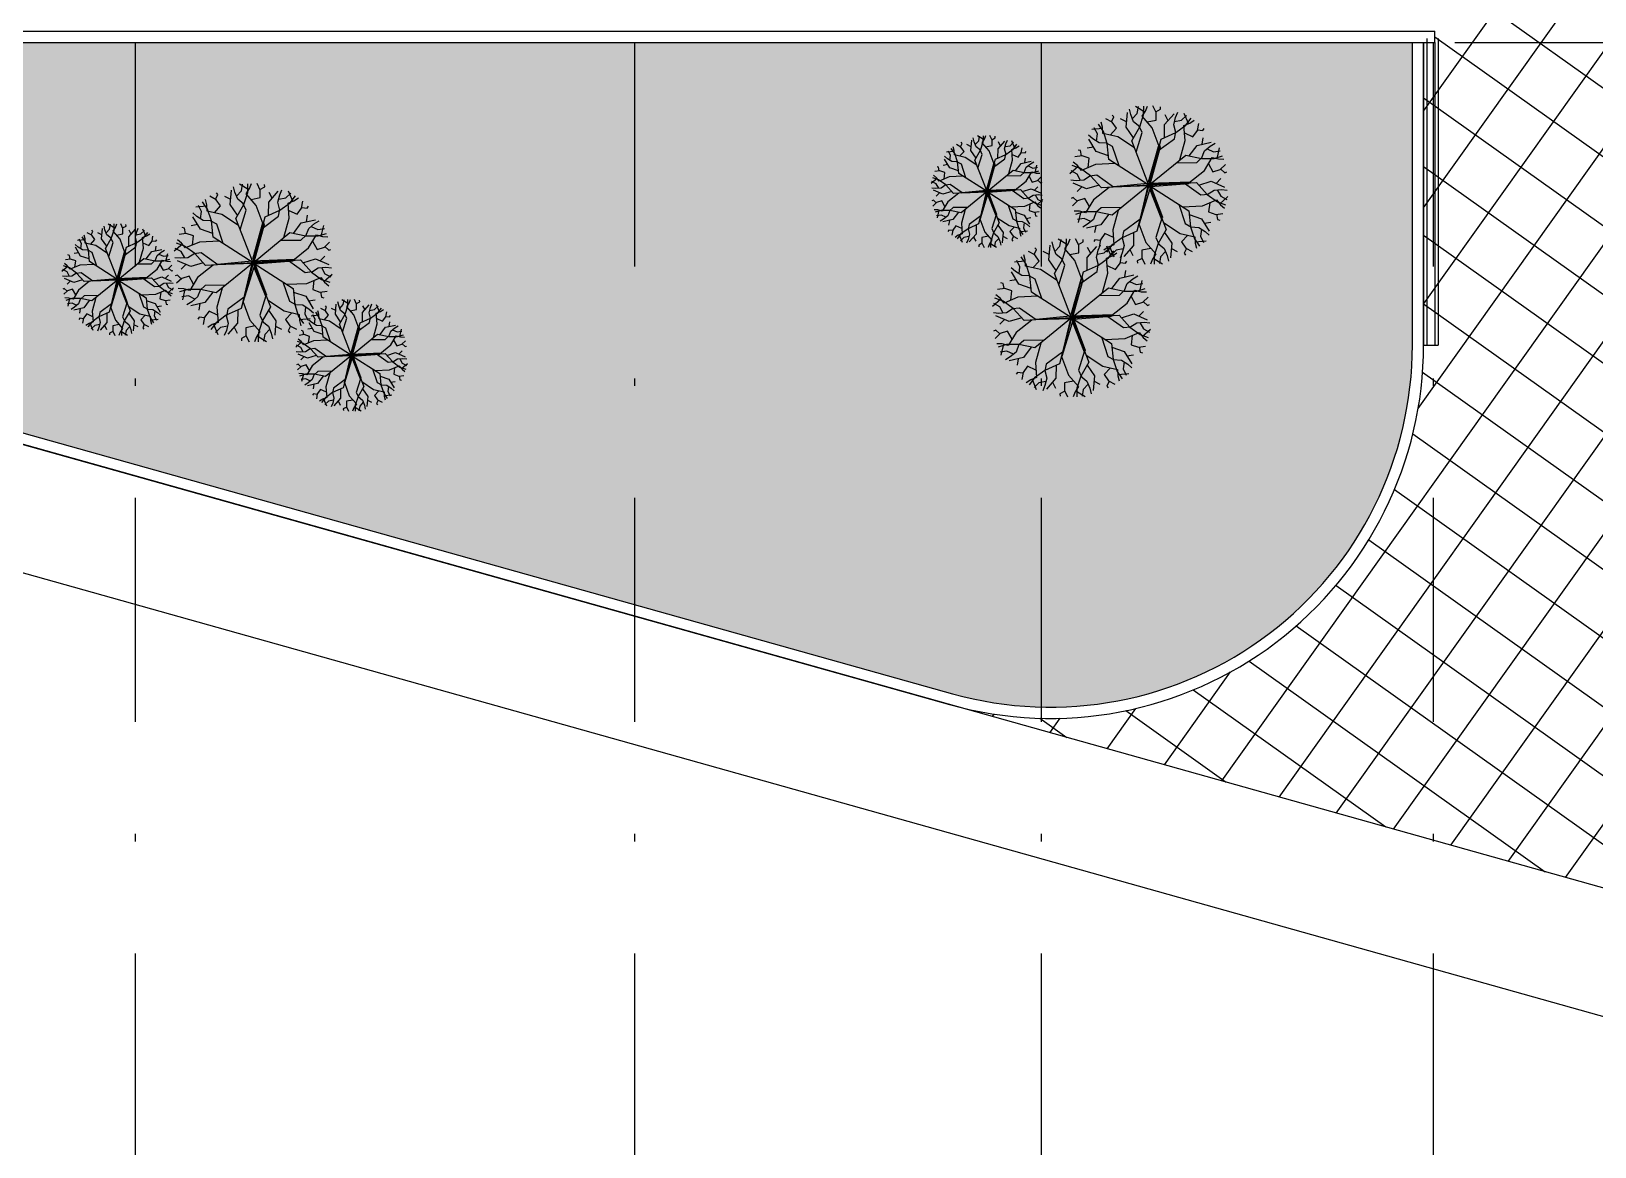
# Model space of a CAD drawing. Header units: millimetres. Extents: x -1615 to -538, y 177 to 397.
# Drawn here: x -797.44 to -776.51, y 231.19 to 246.13 of the extents above; entities that cross this region are included whole.
import ezdxf

# ---------------------------------------------------------------- set-up
doc = ezdxf.new("R2010")
doc.units = ezdxf.units.MM
doc.linetypes.add('DASHDOT', pattern=[1, 0.5, -0.25, 0, -0.25])
for name, color, linetype in [('010', 6, 'Continuous'), ('7', 7, 'Continuous'), ('AUX', 8, 'Continuous'), ('EJES', 4, 'DASHDOT'), ('MOB', 7, 'Continuous'), ('MUROS', 1, 'Continuous'), ('P-1', 1, 'Continuous')]:
    doc.layers.add(name, color=color, linetype=linetype)

# ---------------------------------------------------------------- blocks, each defined once
blk = doc.blocks.new('tree_pl01')
at = {"layer": '010'}
for p, q in [((-0.383, 1.766), (-0.201, 1.975)), ((-0.78, 1.712), (-0.796, 1.768)), ((-0.647, 1.687), (-0.78, 1.712)), ((-0.65, 1.67), (-0.625, 1.849)), ((-0.589, 1.488), (-0.65, 1.67)), ((-0.407, 1.786), (-0.492, 1.891)), ((-0.434, 1.336), (-0.286, 1.687)), ((-0.286, 1.687), (-0.407, 1.786)), ((-0.333, 1.709), (-0.405, 1.916)), ((-0.148, 1.454), (-0.333, 1.709)), ((-0.192, 1.794), (-0.272, 1.946)), ((-0.034, 1.707), (-0.192, 1.794)), ((-0.149, 1.456), (-0.039, 1.625)), ((-0.026, 1.814), (-0.039, 1.955)), ((-0.039, 1.625), (-0.026, 1.814)), ((0.182, 1.555), (0.038, 1.891)), ((0.13, 1.676), (0.248, 1.794)), ((0.397, 1.892), (0.417, 1.947)), ((0.49, 1.793), (0.397, 1.892)), ((0.42, 1.599), (0.478, 1.781)), ((0.623, 1.485), (0.42, 1.599)), ((0.456, 1.384), (0.782, 1.582)), ((0.478, 1.781), (0.603, 1.912)), ((0.742, 1.733), (0.735, 1.868)), ((0.782, 1.582), (0.742, 1.733)), ((0.75, 1.702), (1.02, 1.764)), ((0.757, 1.627), (0.82, 1.837)), ((0.757, 1.312), (0.757, 1.627)), ((0.921, 1.613), (0.946, 1.782)), ((0.998, 1.449), (0.921, 1.613)), ((1.067, 1.532), (1.14, 1.653)), ((-1.369, 1.153), (-1.499, 1.188)), ((-1.263, 1.135), (-1.444, 1.26)), ((-1.199, 1.286), (-1.353, 1.362)), ((-1.337, 1.152), (-1.313, 1.427)), ((-1.02, 1.309), (-1.199, 1.286)), ((-1.077, 1.4), (-1.17, 1.507)), ((-0.976, 1.24), (-1.077, 1.4)), ((-0.757, 1.313), (-1.07, 1.5)), ((-0.965, 1.038), (-0.976, 1.24)), ((-0.87, 1.38), (-0.843, 1.545)), ((-0.651, 1.004), (-0.757, 1.313)), ((-0.359, 1.515), (-0.589, 1.488)), ((-0.456, 0.834), (-0.434, 1.336)), ((-0.161, 1.297), (-0.138, 1.473)), ((0.137, 0.879), (-0.161, 1.297)), ((0.154, 1.181), (-0.148, 1.454)), ((0.086, 1.243), (0.182, 1.555)), ((0.086, -0.01), (0.154, 1.181)), ((0.143, 0.991), (0.456, 1.384)), ((0.649, 0.679), (0.654, 1.192)), ((0.654, 1.192), (0.776, 1.321)), ((0.757, 1.313), (0.946, 1.386)), ((0.841, 0.914), (0.757, 1.312)), ((0.822, 1.003), (1.083, 1.2)), ((0.946, 1.386), (1.067, 1.532)), ((1.083, 1.2), (1.164, 1.556)), ((1.112, 1.328), (1.277, 1.354)), ((1.302, 1.095), (1.455, 1.208)), ((1.455, 1.346), (1.504, 1.378)), ((1.472, 1.211), (1.455, 1.346)), ((1.455, 1.208), (1.634, 1.24)), ((-1.627, 0.874), (-1.673, 0.91)), ((-1.504, 0.932), (-1.627, 0.874)), ((-1.496, 0.917), (-1.582, 1.076)), ((-1.341, 0.806), (-1.496, 0.917)), ((-1.213, 1.145), (-1.369, 1.153)), ((-1.17, 0.963), (-1.341, 0.806)), ((-0.964, 1.038), (-1.263, 1.135)), ((-1.126, 0.773), (-1.213, 1.145)), ((-0.882, 0.903), (-0.967, 1.058)), ((-0.559, 0.994), (-0.964, 1.038)), ((-0.396, 0.739), (-0.882, 0.903)), ((0.086, -0.01), (-0.559, 0.994)), ((0.086, -0.01), (0.841, 0.914)), ((0.721, 0.766), (1.205, 0.9)), ((1.205, 0.9), (1.585, 0.868)), ((1.399, 0.884), (1.302, 1.095)), ((1.406, 0.665), (1.591, 0.919)), ((1.585, 0.868), (1.641, 1.014)), ((1.591, 0.919), (1.765, 1.052)), ((1.63, 0.984), (1.884, 0.876)), ((1.641, 1.014), (1.715, 1.127)), ((1.681, 0.634), (1.715, 0.812)), ((1.715, 0.812), (1.835, 0.934)), ((-1.684, 0.447), (-1.822, 0.479)), ((-1.373, 0.565), (-1.737, 0.532)), ((-1.584, 0.407), (-1.716, 0.284)), ((-1.508, 0.377), (-1.684, 0.447)), ((-1.504, 0.553), (-1.58, 0.702)), ((-1.026, 0.423), (-1.379, 0.221)), ((-1.106, 0.378), (-1.373, 0.565)), ((-0.849, 0.354), (-1.126, 0.773)), ((0.086, -0.01), (-1.026, 0.423)), ((0.947, 0.216), (1.252, 0.628)), ((1.239, 0.293), (1.406, 0.665)), ((1.252, 0.628), (1.427, 0.661)), ((1.407, 0.666), (1.602, 0.614)), ((1.602, 0.614), (1.786, 0.66)), ((1.604, 0.382), (1.879, 0.623)), ((1.703, 0.469), (1.851, 0.393)), ((1.786, 0.66), (1.916, 0.716)), ((-1.775, 0.076), (-1.901, 0.028)), ((-1.679, 0.123), (-1.898, 0.118)), ((-1.748, 0.094), (-1.891, 0.331)), ((-1.716, 0.284), (-1.885, 0.254)), ((-1.643, 0.161), (-1.775, 0.076)), ((-1.379, 0.221), (-1.679, 0.123)), ((-1.355, -0.088), (-1.643, 0.161)), ((-1.502, 0.039), (-1.548, -0.188)), ((-1.381, 0.22), (-1.508, 0.377)), ((-1.233, 0.16), (-1.394, 0.236)), ((-0.744, 0.314), (-1.233, 0.16)), ((0.086, -0.01), (1.239, 0.293)), ((1.055, 0.245), (1.526, 0.069)), ((1.277, 0.377), (1.604, 0.382)), ((1.526, 0.069), (1.814, -0.181)), ((1.673, -0.059), (1.719, 0.169)), ((1.719, 0.169), (1.91, 0.17)), ((1.91, 0.17), (2.073, 0.092)), ((1.925, 0.163), (1.99, 0.282)), ((1.99, 0.282), (2.049, 0.28)), ((-1.739, -0.19), (-1.902, -0.111)), ((-1.819, -0.301), (-1.878, -0.299)), ((-1.754, -0.182), (-1.819, -0.301)), ((-1.548, -0.188), (-1.739, -0.19)), ((-0.884, -0.264), (-1.355, -0.088)), ((-1.068, -0.313), (-1.235, -0.684)), ((-0.776, -0.236), (-1.081, -0.648)), ((0.086, -0.01), (-1.068, -0.313)), ((0.086, -0.01), (-0.67, -0.933)), ((0.086, -0.01), (0.017, -1.201)), ((0.019, -0.989), (0.1, -0.013)), ((0.063, -0.05), (0.019, -0.989)), ((0.086, -0.01), (1.197, -0.443)), ((0.086, -0.01), (0.73, -1.013)), ((0.915, -0.333), (1.404, -0.18)), ((1.02, -0.374), (1.297, -0.793)), ((1.197, -0.443), (1.55, -0.24)), ((1.404, -0.18), (1.565, -0.255)), ((1.55, -0.24), (1.85, -0.143)), ((1.552, -0.24), (1.679, -0.396)), ((1.755, -0.427), (1.887, -0.303)), ((1.814, -0.181), (1.946, -0.096)), ((1.85, -0.143), (2.069, -0.138)), ((1.887, -0.303), (2.056, -0.274)), ((1.919, -0.113), (2.062, -0.35)), ((1.946, -0.096), (2.072, -0.047)), ((-1.615, -0.68), (-1.745, -0.735)), ((-1.433, -0.402), (-1.708, -0.642)), ((-1.532, -0.489), (-1.68, -0.413)), ((-1.431, -0.633), (-1.615, -0.68)), ((-1.51, -0.653), (-1.544, -0.831)), ((-1.106, -0.397), (-1.433, -0.402)), ((-1.236, -0.685), (-1.431, -0.633)), ((-1.235, -0.684), (-1.42, -0.939)), ((-1.081, -0.648), (-1.256, -0.681)), ((-0.478, -0.699), (-0.483, -1.211)), ((0.567, -0.759), (1.053, -0.922)), ((1.277, -0.397), (1.544, -0.585)), ((1.544, -0.585), (1.908, -0.552)), ((1.675, -0.573), (1.751, -0.722)), ((1.679, -0.396), (1.855, -0.467)), ((1.855, -0.467), (1.993, -0.499)), ((-1.459, -1.004), (-1.713, -0.896)), ((-1.544, -0.831), (-1.664, -0.954)), ((-1.42, -0.939), (-1.594, -1.072)), ((-1.47, -1.034), (-1.544, -1.147)), ((-1.414, -0.888), (-1.47, -1.034)), ((-1.034, -0.92), (-1.414, -0.888)), ((-1.131, -1.114), (-1.284, -1.228)), ((-1.228, -0.904), (-1.131, -1.114)), ((-0.55, -0.786), (-1.034, -0.92)), ((-0.651, -1.023), (-0.912, -1.219)), ((-0.67, -0.933), (-0.586, -1.332)), ((0.028, -1.011), (-0.285, -1.404)), ((0.034, -0.899), (0.332, -1.316)), ((0.627, -0.854), (0.605, -1.356)), ((0.73, -1.013), (1.135, -1.057)), ((0.822, -1.023), (0.928, -1.332)), ((1.053, -0.922), (1.138, -1.078)), ((1.135, -1.057), (1.434, -1.154)), ((1.136, -1.058), (1.147, -1.259)), ((1.297, -0.793), (1.384, -1.164)), ((1.341, -0.983), (1.512, -0.825)), ((1.384, -1.164), (1.54, -1.173)), ((1.434, -1.154), (1.615, -1.279)), ((1.508, -1.171), (1.484, -1.447)), ((1.512, -0.825), (1.667, -0.936)), ((1.54, -1.173), (1.67, -1.208)), ((1.667, -0.936), (1.753, -1.096)), ((1.675, -0.951), (1.798, -0.894)), ((1.798, -0.894), (1.844, -0.93)), ((-1.284, -1.228), (-1.463, -1.26)), ((-1.284, -1.365), (-1.333, -1.398)), ((-1.301, -1.231), (-1.284, -1.365)), ((-0.941, -1.348), (-1.106, -1.374)), ((-0.912, -1.219), (-0.993, -1.576)), ((-0.896, -1.551), (-0.969, -1.672)), ((-0.775, -1.406), (-0.896, -1.551)), ((-0.827, -1.468), (-0.75, -1.632)), ((-0.586, -1.333), (-0.775, -1.406)), ((-0.285, -1.404), (-0.611, -1.601)), ((-0.483, -1.211), (-0.605, -1.341)), ((-0.586, -1.332), (-0.586, -1.646)), ((-0.452, -1.505), (-0.249, -1.618)), ((0.085, -1.262), (-0.011, -1.575)), ((0.017, -1.201), (0.319, -1.474)), ((0.32, -1.475), (0.21, -1.645)), ((0.332, -1.316), (0.309, -1.493)), ((0.319, -1.474), (0.504, -1.729)), ((0.605, -1.356), (0.457, -1.707)), ((0.53, -1.535), (0.76, -1.508)), ((0.76, -1.508), (0.821, -1.689)), ((0.928, -1.332), (1.241, -1.52)), ((1.041, -1.4), (1.014, -1.565)), ((1.147, -1.259), (1.248, -1.42)), ((1.191, -1.328), (1.37, -1.306)), ((1.248, -1.42), (1.341, -1.526)), ((1.37, -1.306), (1.524, -1.382)), ((-0.579, -1.722), (-0.849, -1.784)), ((-0.75, -1.632), (-0.775, -1.802)), ((-0.586, -1.646), (-0.649, -1.856)), ((-0.611, -1.601), (-0.571, -1.753)), ((-0.571, -1.753), (-0.564, -1.887)), ((-0.307, -1.8), (-0.432, -1.931)), ((-0.319, -1.813), (-0.226, -1.912)), ((-0.249, -1.618), (-0.307, -1.8)), ((-0.226, -1.912), (-0.246, -1.966)), ((0.041, -1.696), (-0.077, -1.814)), ((-0.011, -1.575), (0.133, -1.911)), ((0.21, -1.645), (0.197, -1.834)), ((0.197, -1.834), (0.21, -1.975)), ((0.205, -1.726), (0.363, -1.814)), ((0.363, -1.814), (0.443, -1.965)), ((0.554, -1.786), (0.372, -1.994)), ((0.457, -1.707), (0.578, -1.806)), ((0.504, -1.729), (0.576, -1.936)), ((0.578, -1.806), (0.663, -1.91)), ((0.821, -1.689), (0.796, -1.868)), ((0.818, -1.706), (0.951, -1.732)), ((0.951, -1.732), (0.967, -1.787))]:
    blk.add_line(p, q, dxfattribs=at)
for points in [[(0.119, 0.883), (0.038, 0.025), (0, -1.058)], [(0.05, -1.015), (0.125, -0.05), (1.059, 0.238), (0.107, 0.013), (0.138, 0.889)], [(0, 0), (-0.946, -0.263), (-0.864, -0.288), (0.069, -0.032)], [(0.194, -0.032), (0.939, -0.326), (0.902, -0.357), (0.125, -0.063)]]:
    blk.add_lwpolyline(points, dxfattribs=at)
blk = doc.blocks.new('HJSFLHSDGJHISDKGBGJKFAD')
at = {"layer": 'EJES', "color": 2, "ltscale": 6}
for p, q in [((1073.84, 168.39), (1165.042, 168.39)), ((1104.968, 168.39), (1104.968, 141.621)), ((1111.655, 168.39), (1111.655, 141.621)), ((1117.099, 168.39), (1117.099, 141.621)), ((1122.349, 168.39), (1122.349, 141.621))]:
    blk.add_line(p, q, dxfattribs=at)

msp = doc.modelspace()

# ---------------------------------------------------------------- hatches: boundary and pattern name
at = {"layer": 'AUX'}
h = msp.add_hatch(dxfattribs=at)
h.set_pattern_fill('ANSI37', color=256, scale=6, angle=9.5487, style=0)
h.set_pattern_definition([(54.54865, (-1265.6691, 29.3577), (-0.6109562, 0.4350086), []), (144.54865, (-1265.6691, 29.3577), (-0.4350086, -0.6109562), [])])
h.paths.add_polyline_path([(-772.297, 257.78), (-772.297, 261.08), (-773.955, 261.08), (-776.808, 261.081), (-778.672, 261.081), (-778.797, 261.081), (-778.797, 254.28), (-778.647, 254.28), (-778.647, 254.13), (-778.647, 253.23), (-778.647, 253.08), (-778.647, 251.63), (-778.647, 251.48), (-778.647, 249.23), (-778.647, 249.08), (-778.647, 248.03), (-778.647, 247.88), (-778.647, 246.83), (-778.647, 246.68), (-778.647, 246.13), (-778.647, 245.98), (-778.797, 245.98), (-778.797, 241.928, -0.496821), (-785.148, 237.114), (-769.626, 232.757, 0.496821), (-767.086, 234.683), (-767.086, 253.205), (-767.718, 253.205, -0.414428)])
h.paths.add_polyline_path([(-775.605, 246.401), (-769.467, 246.401), (-769.467, 247.352), (-775.605, 247.352)], flags=24)
at = {"layer": 'MOB'}
h = msp.add_hatch(dxfattribs=at)
h.set_pattern_fill('AR-SAND', color=3, scale=0.03, style=0)
h.set_pattern_definition([(37.5, (-1402.8785, 253.7085), (-0.048001, 1.4682397), [0, -1.15824, 0, -1.2954, 0, -1.23825]), (7.5, (-1402.8785, 253.7085), (1.34857, 2.1504753), [0, -0.62484, 0, -1.04394, 0, -0.40005]), (327.5, (-1403.8158, 253.7085), (2.372977, 0.0043116), [0, -0.381, 0, -1.3716, 0, -1.7907]), (317.5, (-1403.8158, 253.7085), (2.2906694, 0.668788), [0, -0.1905, 0, -0.89916, 0, -1.0287])])
h.paths.add_polyline_path([(-758.837, 347.215), (-812.758, 335.518), (-812.758, 334.673), (-803.9, 334.673), (-803.9, 329.947), (-799.313, 325.307), (-782.89, 325.307), (-782.89, 328.837), (-770.72, 328.837), (-770.72, 325.456), (-758.098, 325.456), (-758.098, 303.87), (-760.597, 303.87), (-760.597, 297.006), (-760.508, 297.006), (-760.508, 296.905), (-758.397, 296.905), (-758.397, 296.975), (-757.997, 296.975), (-757.997, 296.575), (-758.097, 296.575), (-758.097, 283.471), (-757.975, 283.471), (-757.975, 283.071), (-758.375, 283.071), (-758.375, 283.155), (-760.375, 283.155), (-760.375, 283.044), (-760.597, 283.044), (-760.597, 279.854), (-760.455, 279.854), (-760.455, 279.705), (-746.972, 279.705), (-746.972, 272.855), (-749.274, 272.855), (-749.274, 265.205), (-745.307, 265.205), (-745.307, 253.28), (-736.306, 250.855), (-741.501, 261.951)])
h.paths.add_polyline_path([(-804.753, 325.526), (-813.904, 325.526), (-813.904, 323.04), (-804.753, 323.04, 1)])
h.paths.add_polyline_path([(-793.647, 300.355), (-811.904, 300.355, 0.414214), (-813.754, 298.505), (-813.754, 296.366, 0.414214), (-811.904, 294.516), (-809.75, 294.516), (-812.618, 297.384), (-810.638, 299.364), (-808.978, 297.704), (-806.998, 299.684), (-805.338, 298.024), (-803.678, 299.684), (-798.51, 294.516), (-796.147, 294.516), (-796.147, 296.613), (-796.208, 296.613), (-796.208, 297.013), (-795.808, 297.013), (-795.808, 296.905), (-793.688, 296.905), (-793.688, 297.074), (-793.647, 297.074)])
h.paths.add_polyline_path([(-803.388, 289.162), (-812.035, 289.162, 1), (-812.035, 285.962), (-803.388, 285.962, 1)])
h.paths.add_polyline_path([(-799.655, 280.258, 0.414214), (-800.005, 280.608), (-808.772, 280.608), (-808.772, 279.83), (-808.372, 279.83), (-808.372, 279.73), (-805.772, 279.73), (-805.772, 279.83), (-805.372, 279.83), (-805.372, 279.73), (-802.772, 279.73), (-802.772, 279.83), (-802.372, 279.83), (-802.372, 279.73), (-799.772, 279.73), (-799.772, 279.83), (-799.655, 279.83)], flags=17)
h.paths.add_polyline_path([(-808.722, 254.706), (-812.247, 254.706), (-812.247, 274.904), (-810.647, 274.904), (-810.647, 280.608), (-810.904, 280.608, 0.414214), (-813.754, 277.758), (-813.754, 253.219, 0.315329), (-806.85, 243.36), (-785.107, 237.258, 0.496821), (-778.947, 241.928), (-778.947, 245.98), (-808.722, 245.98)])
h.paths.add_polyline_path([(-753.647, 257.705), (-763.747, 257.705), (-763.747, 261.081), (-765.147, 261.081), (-765.147, 257.78, -1), (-770.297, 257.78), (-770.297, 261.081), (-772.147, 261.08), (-772.147, 257.774, 0.413999), (-767.725, 253.355), (-753.647, 253.355)], flags=17)
h.paths.add_polyline_path([(-754.727, 229.822, 0.978274), (-755.051, 228.667), (-737.051, 223.615), (-736.65, 225.175)])
h = msp.add_hatch(dxfattribs=at)
h.set_pattern_fill('GRASS', color=3, scale=0.05, style=0)
h.set_pattern_definition([(90, (-1505.3727, 255.352), (-0.898025, 0.898025), [0.238125, -1.557925]), (45, (-1505.3727, 255.352), (-0.8980256, 0.8980256), [0.238125, -1.031875]), (135, (-1505.3727, 255.352), (-0.8980256, -0.8980256), [0.238125, -1.031875])])
h.paths.add_polyline_path([(-758.837, 347.215), (-812.758, 335.518), (-812.758, 334.673), (-803.9, 334.673), (-803.9, 329.947), (-799.313, 325.307), (-782.89, 325.307), (-782.89, 328.837), (-770.72, 328.837), (-770.72, 325.456), (-758.098, 325.456), (-758.098, 303.87), (-760.597, 303.87), (-760.597, 297.006), (-760.508, 297.006), (-760.508, 296.905), (-758.397, 296.905), (-758.397, 296.975), (-757.997, 296.975), (-757.997, 296.575), (-758.097, 296.575), (-758.097, 283.471), (-757.975, 283.471), (-757.975, 283.071), (-758.375, 283.071), (-758.375, 283.155), (-760.375, 283.155), (-760.375, 283.044), (-760.597, 283.044), (-760.597, 279.854), (-760.455, 279.854), (-760.455, 279.705), (-746.972, 279.705), (-746.972, 272.855), (-749.274, 272.855), (-749.274, 265.205), (-745.307, 265.205), (-745.307, 253.28), (-736.306, 250.855), (-741.501, 261.951)])
h.paths.add_polyline_path([(-804.753, 325.526), (-813.904, 325.526), (-813.904, 323.04), (-804.753, 323.04, 1)])
h.paths.add_polyline_path([(-793.647, 300.355), (-811.904, 300.355, 0.414214), (-813.754, 298.505), (-813.754, 296.366, 0.414214), (-811.904, 294.516), (-809.75, 294.516), (-812.618, 297.384), (-810.638, 299.364), (-808.978, 297.704), (-806.998, 299.684), (-805.338, 298.024), (-803.678, 299.684), (-798.51, 294.516), (-796.147, 294.516), (-796.147, 296.613), (-796.208, 296.613), (-796.208, 297.013), (-795.808, 297.013), (-795.808, 296.905), (-793.688, 296.905), (-793.688, 297.074), (-793.647, 297.074)])
h.paths.add_polyline_path([(-803.388, 289.162), (-812.035, 289.162, 1), (-812.035, 285.962), (-803.388, 285.962, 1)])
h.paths.add_polyline_path([(-799.655, 280.258, 0.414214), (-800.005, 280.608), (-808.772, 280.608), (-808.772, 279.83), (-808.372, 279.83), (-808.372, 279.73), (-805.772, 279.73), (-805.772, 279.83), (-805.372, 279.83), (-805.372, 279.73), (-802.772, 279.73), (-802.772, 279.83), (-802.372, 279.83), (-802.372, 279.73), (-799.772, 279.73), (-799.772, 279.83), (-799.655, 279.83)], flags=17)
h.paths.add_polyline_path([(-808.722, 254.706), (-812.247, 254.706), (-812.247, 274.904), (-810.647, 274.904), (-810.647, 280.608), (-810.904, 280.608, 0.414214), (-813.754, 277.758), (-813.754, 253.219, 0.315329), (-806.85, 243.36), (-785.107, 237.258, 0.496821), (-778.947, 241.928), (-778.947, 245.98), (-808.722, 245.98)])
h.paths.add_polyline_path([(-753.647, 257.705), (-763.747, 257.705), (-763.747, 261.081), (-765.147, 261.081), (-765.147, 257.78, -1), (-770.297, 257.78), (-770.297, 261.081), (-772.147, 261.08), (-772.147, 257.774, 0.413999), (-767.725, 253.355), (-753.647, 253.355)], flags=17)
h.paths.add_polyline_path([(-754.727, 229.822, 0.978274), (-755.051, 228.667), (-737.051, 223.615), (-736.65, 225.175)])

# ---------------------------------------------------------------- linework, layer by layer
at = {"layer": '7', "color": 7}
for p, q in [((-769.626, 232.757), (-806.896, 243.217)), ((-737.499, 222.019), (-807.344, 241.621))]:
    msp.add_line(p, q, dxfattribs=at)
at = {"layer": 'AUX'}
for p, q in [((-778.753, 246.034, -0.383), (-778.753, 241.928, -0.383)), ((-778.603, 246.034, -0.383), (-778.603, 241.928, -0.383)), ((-778.797, 245.98), (-778.797, 241.928)), ((-778.647, 245.98), (-778.647, 241.928)), ((-778.797, 241.928), (-778.603, 241.928, -0.383))]:
    msp.add_line(p, q, dxfattribs=at)
at = {"layer": 'AUX', "color": 7}
for points in [[(-799.505, 279.83), (-799.505, 280.258, 0.414214), (-800.005, 280.758), (-810.904, 280.758, 0.414214), (-813.904, 277.758), (-813.904, 253.219, 0.315476), (-806.896, 243.217), (-785.148, 237.114, 0.496821), (-778.797, 241.928), (-778.797, 245.98)], [(-799.655, 279.83), (-799.655, 280.258, 0.414214), (-800.005, 280.608), (-810.904, 280.608, 0.414214), (-813.754, 277.758), (-813.754, 253.219, 0.315329), (-806.85, 243.36), (-785.107, 237.258, 0.496821), (-778.947, 241.928), (-778.947, 245.98)]]:
    msp.add_lwpolyline(points, format="xyb", dxfattribs=at)
at = {"layer": 'MUROS'}
for p, q in [((-808.572, 246.13), (-778.647, 246.13)), ((-778.647, 245.98), (-778.647, 246.13)), ((-808.722, 245.98), (-778.647, 245.98)), ((-808.722, 245.98), (-795.995, 245.98))]:
    msp.add_line(p, q, dxfattribs=at)

# ---------------------------------------------------------------- block references
msp.add_blockref('HJSFLHSDGJHISDKGBGJKFAD', (-1901.02, 77.59))
at = {"layer": 'P-1', "rotation": 90}
for p, xscale, yscale, zscale in [((-782.481, 244.115), -0.5333333333332799, 0.5333333333333492, 0.5333333333333333), ((-784.648, 244.016), -0.3768161388105913, 0.3768161388105913, 0.3768161388106001), ((-794.479, 243.076), -0.5333333333332799, 0.5333333333333492, 0.5333333333333333), ((-796.289, 242.835), -0.3768161388105913, 0.3768161388105913, 0.3768161388106001), ((-783.517, 242.338), -0.5333333333332799, 0.5333333333333492, 0.5333333333333333), ((-793.159, 241.822), -0.3768161388105913, 0.3768161388105913, 0.3768161388106001)]:
    msp.add_blockref('tree_pl01', p, dxfattribs=dict(at, xscale=xscale, yscale=yscale, zscale=zscale))

doc.saveas('drawing.dxf')
